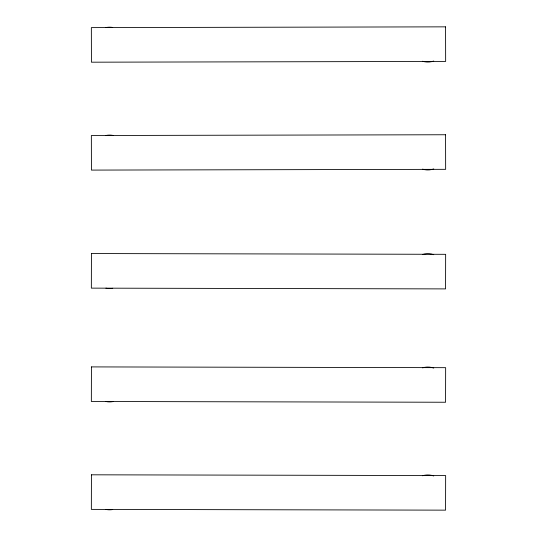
<?xml version="1.0" encoding="UTF-8"?>
<svg xmlns="http://www.w3.org/2000/svg" width="537" height="537" viewBox="0 0 537 537"><rect width="100%" height="100%" fill="white"/><g stroke="black" fill="none" stroke-linecap="round" stroke-linejoin="round"><path stroke-width="0.81" d="M105.903 27.582A17.439 17.439 0 0 1 112.71 27.468M433.742 61.043A17.439 17.439 0 0 1 422.532 61.231M112.71 288.282A17.439 17.439 0 0 1 105.903 288.168M422.532 254.518A17.439 17.439 0 0 1 433.742 254.706M113.461 401.481A17.439 17.439 0 0 1 105.903 401.515M422.532 367.865A17.439 17.439 0 0 1 433.742 368.06M112.71 509.532A17.439 17.439 0 0 1 105.903 509.418M422.532 475.769A17.439 17.439 0 0 1 433.742 475.957M105.903 135.485A17.439 17.439 0 0 1 113.461 135.519M433.742 168.94A17.439 17.439 0 0 1 422.532 169.135M91.424 253.551L91.35 288.134L445.576 288.899L445.65 254.316L91.424 253.551M91.424 366.905L91.35 401.481L445.576 402.247L445.65 367.67L91.424 366.905M91.424 474.809L91.35 509.385L445.576 510.15L445.65 475.574L91.424 474.809M445.576 26.85L91.35 27.615L91.424 62.191L445.65 61.426L445.576 26.85M445.576 134.753L91.35 135.519L91.424 170.095L445.65 169.33L445.576 134.753"/></g></svg>
